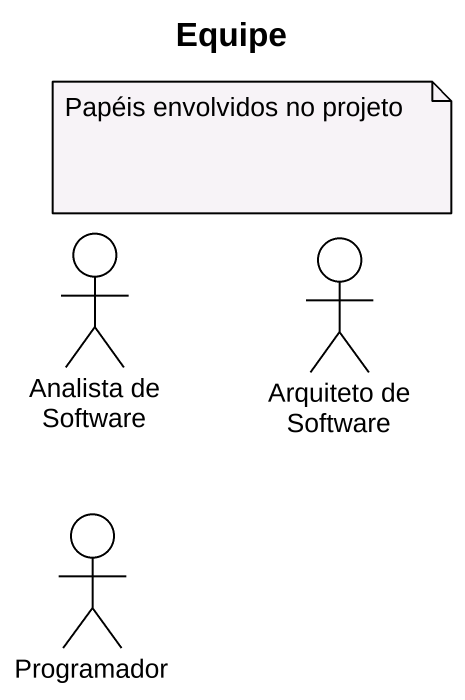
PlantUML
@startuml
title Equipe
actor "Analista de Software" as Analista_de_Software
actor "Arquiteto de Software" as Arquiteto_de_Software
actor Programador
note as N1
  Papéis envolvidos no projeto
end note
@enduml
